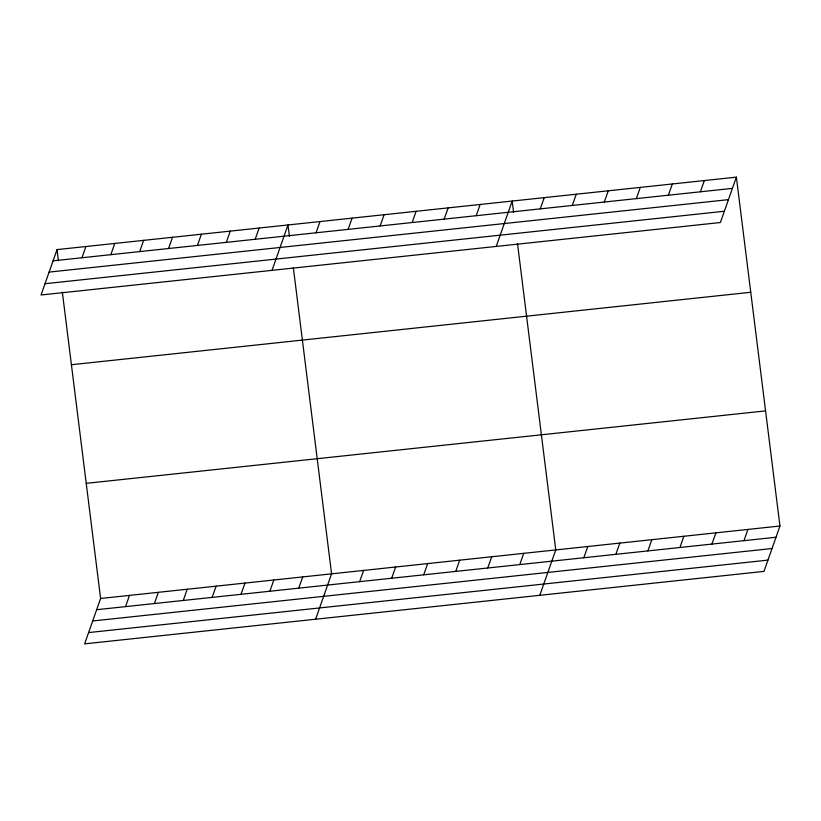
<?xml version="1.0" encoding="UTF-8"?>
<svg xmlns="http://www.w3.org/2000/svg" width="821" height="821" viewBox="0 0 821 821"><rect width="100%" height="100%" fill="white"/><g stroke="black" fill="none" stroke-linecap="round" stroke-linejoin="round"><path stroke-width="1.23" d="M57.029 249.605L41.05 294.985L720.397 222.522L736.375 177.141L57.029 249.605L58.435 260.862M81.946 257.753L85.907 246.526M110.825 254.674L114.776 243.447M139.693 251.595L143.644 240.368M168.562 248.517L172.523 237.29M197.44 245.438L201.391 234.201M62.345 292.153L100.603 598.478L84.625 643.859L763.971 571.395L779.95 526.015L736.375 177.141M226.309 242.359L230.26 231.122M125.521 606.627L129.472 595.399M255.177 239.28L259.138 228.043M154.389 603.548L158.35 592.321M272.028 270.345L288.007 224.964L289.413 236.232M183.268 600.469L187.219 589.232M316.085 232.784L320.036 221.547M212.136 597.39L216.097 586.153M348.104 229.367L352.065 218.14M241.015 594.312L244.966 583.074M380.133 225.949L384.084 214.722M269.883 591.223L273.834 579.995M412.163 222.532L416.114 211.305M298.752 588.144L302.713 576.917M444.182 219.115L448.143 207.887M315.603 619.219L331.581 573.838L293.323 267.513M476.211 215.697L480.162 204.47M359.649 581.658L363.611 570.421M496.212 246.433L512.191 201.053L513.597 212.321M391.679 578.241L395.63 567.003M540.259 208.873L544.22 197.645M423.708 574.823L427.659 563.596M572.288 205.455L576.25 194.228M455.737 571.406L459.688 560.179M604.318 202.038L608.269 190.811M487.756 567.988L491.717 556.761M636.347 198.62L640.298 187.393M519.785 564.571L523.736 553.344M668.366 195.203L672.327 183.976M539.787 595.307L555.766 549.926L517.507 243.601M700.395 191.796L704.346 180.558M583.834 557.746L587.795 546.509M615.863 554.329L619.814 543.102M647.892 550.912L651.843 539.684M679.921 547.494L683.872 536.267M711.94 544.077L715.902 532.85M743.97 540.659L747.921 529.432M53.078 260.832L732.424 188.378M49.106 272.1L728.453 199.647M45.022 283.717L724.368 211.254M71.406 364.729L750.753 292.276M86.226 483.343L765.572 410.89M100.603 598.478L779.95 526.015M96.652 609.705L775.999 537.252M92.681 620.974L772.027 548.52M88.596 632.581L767.943 560.127"/></g></svg>
